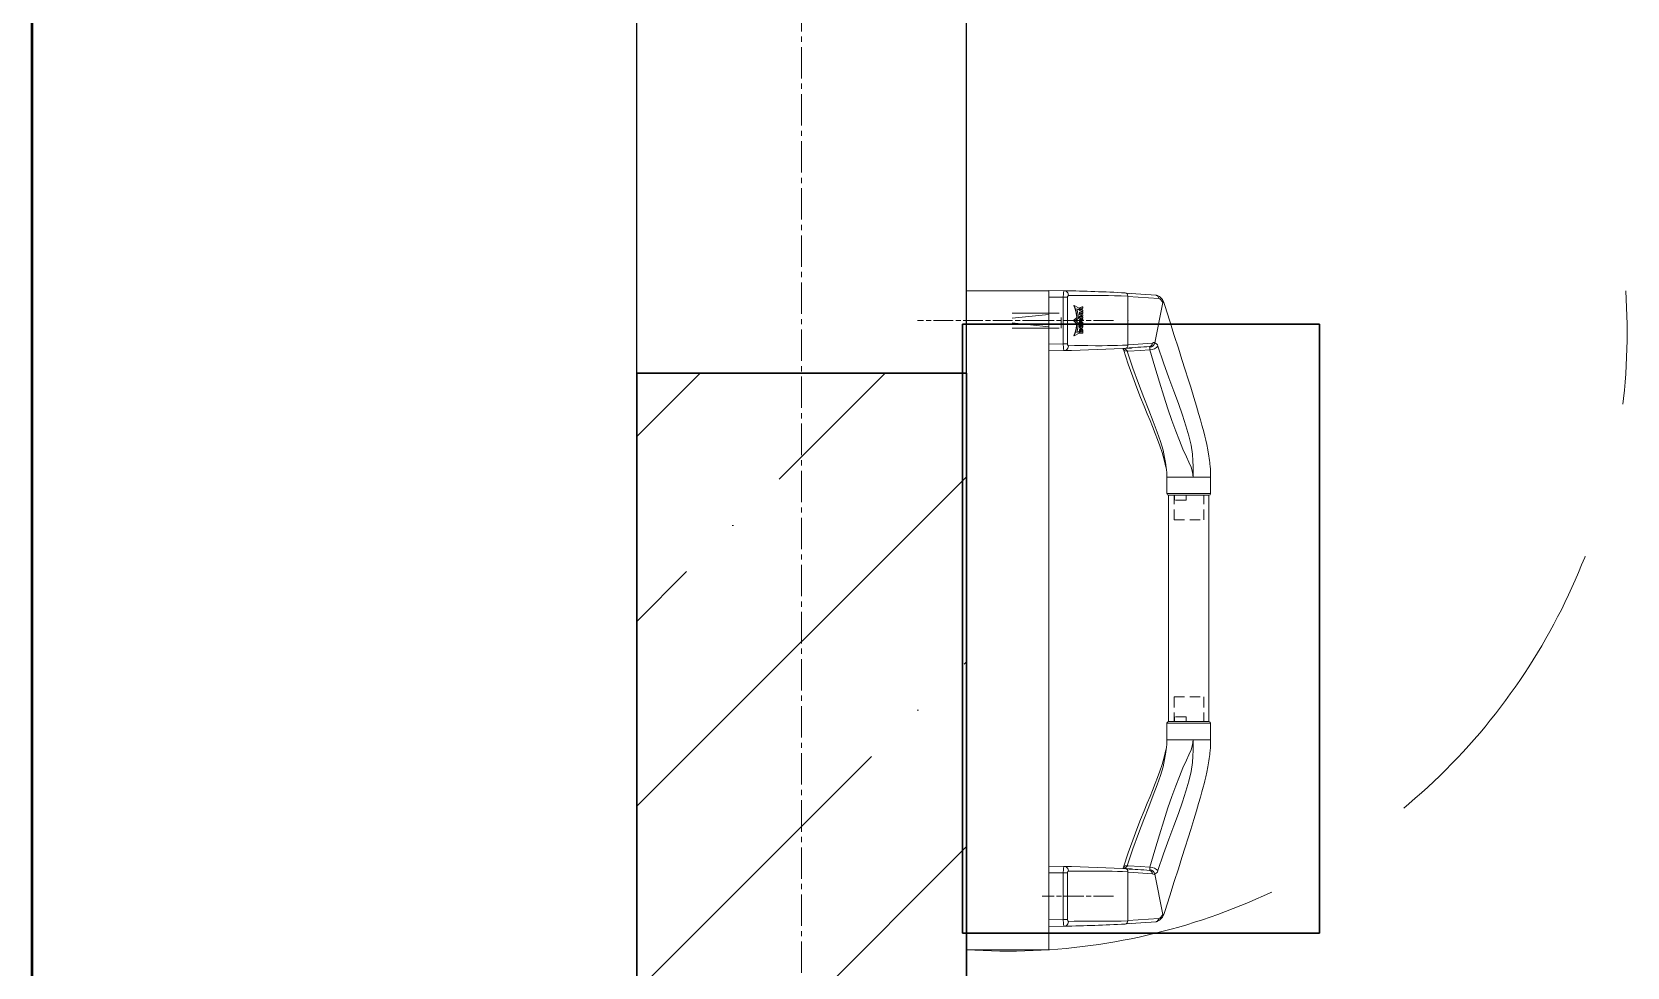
# Model space of a CAD drawing. Header units: millimetres. Extents: x -7155 to 483283, y -227682 to 148426.
# Drawn here: x 27133 to 28101, y 81059 to 81627 of the extents above; entities that cross this region are included whole.
import ezdxf

# ---------------------------------------------------------------- set-up
doc = ezdxf.new("R2010")
doc.units = ezdxf.units.MM
for name, pattern in [('CENTER2', [28.575, 19.05, -3.175, 3.175, -3.175]), ('CENTERLINE', [30, 12, -1.5, 3, -1.5, 12]), ('DASHED', [19.05, 12.7, -6.35]), ('HIDDEN', [9.525, 6.35, -3.175])]:
    doc.linetypes.add(name, pattern=pattern)
for name, color, linetype, lineweight in [('АР_Двери_внутренние_антипаника', 7, 'Continuous', 0), ('АР_Стены ЖБ', 7, 'Continuous', 30), ('АР_Штриховка', 8, 'Continuous', 0)]:
    doc.layers.add(name, color=color, linetype=linetype, lineweight=lineweight)
for name, color, linetype, lineweight, true_color in [('АР_Оси_РД_100', 7, 'Continuous', 0, 0x525252), ('МАГНИТЫ', 7, 'Continuous', 0, 0xd100d1), ('РД_Витраж_вн', 7, 'Continuous', 25, 0x148aff), ('РД_Оси_100', 7, 'Continuous', 0, 0x525252)]:
    doc.layers.add(name, color=color, linetype=linetype, lineweight=lineweight, true_color=true_color)

# ---------------------------------------------------------------- blocks, each defined once
blk = doc.blocks.new('СОШ_2200_АР_ОСИ_М100_28.05.24')
at = {"layer": 'АР_Оси_РД_100', "linetype": 'CENTER2'}
blk.add_line((27600, -6155), (27600, 139938.679), dxfattribs=at)

msp = doc.modelspace()

# ---------------------------------------------------------------- hatches: boundary and pattern name
at = {"layer": 'АР_Штриховка', "linetype": 'Continuous', "lineweight": 5, "true_color": 0x000000}
h = msp.add_hatch(dxfattribs=at)
h.set_pattern_fill('ANSI35', color=18, scale=25, angle=-360, style=0)
h.paths.add_polyline_path([(27700, 81420), (27500, 81420), (27500, 80630), (27700, 80630)], flags=0)

# ---------------------------------------------------------------- linework, layer by layer
at = {"color": 1, "lineweight": 50}
msp.add_lwpolyline([(27133, 85583), (27133, 78414)], dxfattribs=at)
at = {"layer": 'АР_Двери_внутренние_антипаника', "color": 18, "true_color": 0x000000}
for p, q in [((27750, 81470), (27700, 81470)), ((27700, 81470), (27700, 81070)), ((27750, 81070), (27750, 81470)), ((27700, 81070), (27750, 81070))]:
    msp.add_line(p, q, dxfattribs=at)
at = {"layer": 'АР_Двери_внутренние_антипаника', "color": 18, "linetype": 'Continuous', "true_color": 0x000000}
for p, q in [((27750, 81433.56), (27750, 81470.06)), ((27750, 81470.06), (27759.39, 81469.95)), ((27758.73, 81465.96), (27750, 81466.06)), ((27758.73, 81465.96), (27758.76, 81466.74)), ((27758.73, 81437.66), (27758.73, 81465.96)), ((27758.73, 81465.96), (27761.25, 81465.96)), ((27758.76, 81466.74), (27758.8, 81467.51)), ((27758.8, 81467.51), (27758.87, 81468.23)), ((27758.87, 81468.23), (27758.96, 81468.86)), ((27758.96, 81468.86), (27759.17, 81469.66)), ((27759.17, 81469.66), (27759.39, 81469.95)), ((27760.31, 81469.73), (27759.39, 81469.95)), ((27760.76, 81469.46), (27760.31, 81469.73)), ((27761.15, 81469.08), (27760.76, 81469.46)), ((27761.47, 81468.62), (27761.15, 81469.08)), ((27761.27, 81466.17), (27761.25, 81465.96)), ((27761.25, 81465.96), (27761.25, 81437.66)), ((27761.3, 81466.37), (27761.27, 81466.17)), ((27761.43, 81466.71), (27761.3, 81466.37)), ((27761.63, 81466.95), (27761.43, 81466.71)), ((27761.7, 81468.1), (27761.47, 81468.62)), ((27761.87, 81467.03), (27761.63, 81466.95)), ((27761.87, 81467.03), (27761.7, 81468.1)), ((27765.46, 81466.99), (27761.87, 81467.03)), ((27769.65, 81466.98), (27765.46, 81466.99)), ((27773.4, 81466.99), (27769.65, 81466.98)), ((27778.1, 81467.01), (27773.4, 81466.99)), ((27782.03, 81467.01), (27778.1, 81467.01)), ((27786.16, 81466.99), (27782.03, 81467.01)), ((27789.9, 81466.94), (27786.16, 81466.99)), ((27793.88, 81466.83), (27789.9, 81466.94)), ((27797.95, 81466.65), (27793.88, 81466.83)), ((27796.3, 81468.64), (27796.94, 81468.47)), ((27796.94, 81468.47), (27797.47, 81468.03)), ((27796.96, 81468.45), (27805.79, 81467.9)), ((27797.47, 81468.03), (27797.82, 81467.39)), ((27797.82, 81467.39), (27797.95, 81466.65)), ((27797.95, 81436.97), (27797.95, 81466.65)), ((27797.95, 81437.13), (27797.95, 81466.49)), ((27816.67, 81465.24), (27797.95, 81466.49)), ((27798.82, 81468.34), (27798.49, 81468.36)), ((27805.79, 81467.9), (27815.09, 81467.24)), ((27815.39, 81467.15), (27815.09, 81467.24)), ((27815.7, 81467.06), (27815.39, 81467.15)), ((27816.23, 81466.61), (27815.7, 81467.06)), ((27817.24, 81466.39), (27815.7, 81467.06)), ((27816.58, 81465.95), (27816.23, 81466.61)), ((27816.67, 81465.24), (27816.58, 81465.95)), ((27817.31, 81465.01), (27816.67, 81465.24)), ((27818.91, 81464.57), (27817.24, 81466.39)), ((27817.98, 81464.4), (27817.31, 81465.01)), ((27819.08, 81462.92), (27817.98, 81464.4)), ((27818.97, 81464.49), (27818.89, 81464.56)), ((27819.75, 81462.91), (27818.91, 81464.57)), ((27819.2, 81463.74), (27818.97, 81464.49)), ((27819.08, 81462.92), (27819.2, 81463.74)), ((27750, 81456.31), (27727.75, 81456.31)), ((27727.75, 81453.24), (27750, 81455.54)), ((27765.1, 81460.99), (27765.96, 81458.78)), ((27765.1, 81460.99), (27765.33, 81460.99)), ((27768.43, 81459.46), (27765.33, 81460.99)), ((27765.33, 81460.99), (27766.19, 81458.78)), ((27765.96, 81458.78), (27766.57, 81456.34)), ((27766.19, 81458.78), (27766.8, 81456.34)), ((27766.57, 81456.34), (27766.91, 81453.75)), ((27766.8, 81456.34), (27767.14, 81453.75)), ((27767.4, 81457.21), (27766.93, 81459.06)), ((27766.93, 81459.06), (27768.43, 81458.32)), ((27766.97, 81458.92), (27768.2, 81458.32)), ((27767.73, 81455.26), (27767.4, 81457.21)), ((27767.91, 81453.26), (27767.73, 81455.26)), ((27768.2, 81458.32), (27768.43, 81458.32)), ((27768.43, 81458.32), (27768.43, 81459.46)), ((27770.3, 81460.25), (27768.56, 81459.54)), ((27768.56, 81459.54), (27768.79, 81459.54)), ((27768.56, 81459.54), (27768.56, 81458.01)), ((27768.56, 81458.01), (27768.79, 81458.01)), ((27768.56, 81458.01), (27770.3, 81457.3)), ((27768.56, 81456.88), (27768.79, 81456.88)), ((27768.56, 81456.88), (27768.56, 81455.61)), ((27768.56, 81455.61), (27768.79, 81455.61)), ((27768.56, 81455.61), (27769.54, 81455.22)), ((27769.54, 81454.95), (27768.56, 81454.56)), ((27768.56, 81454.56), (27768.79, 81454.56)), ((27768.56, 81454.56), (27768.56, 81453.3)), ((27770.54, 81460.25), (27768.79, 81459.54)), ((27768.79, 81459.54), (27768.79, 81458.01)), ((27768.79, 81458.01), (27770.54, 81457.3)), ((27770.54, 81456.88), (27768.79, 81456.88)), ((27768.79, 81456.88), (27768.79, 81455.61)), ((27768.79, 81455.61), (27769.77, 81455.22)), ((27769.77, 81454.95), (27768.79, 81454.56)), ((27768.79, 81454.56), (27768.79, 81453.3)), ((27769.92, 81459.23), (27769.25, 81459.02)), ((27769.25, 81459.02), (27769.25, 81458.52)), ((27769.25, 81458.52), (27769.92, 81458.31)), ((27769.34, 81455.9), (27769.34, 81456.15)), ((27769.34, 81456.15), (27770.54, 81456.15)), ((27770.54, 81455.41), (27769.34, 81455.9)), ((27769.34, 81454.28), (27770.54, 81454.77)), ((27769.34, 81454.03), (27769.34, 81454.28)), ((27770.54, 81454.03), (27769.34, 81454.03)), ((27769.54, 81455.22), (27769.77, 81455.22)), ((27769.54, 81455.22), (27769.54, 81454.95)), ((27769.54, 81454.95), (27769.77, 81454.95)), ((27769.69, 81458.38), (27769.69, 81459.16)), ((27769.77, 81455.22), (27769.77, 81454.95)), ((27769.92, 81458.31), (27769.92, 81459.23)), ((27770.23, 81459.33), (27770.54, 81459.42)), ((27770.23, 81458.22), (27770.23, 81459.33)), ((27770.54, 81458.12), (27770.23, 81458.22)), ((27770.3, 81460.25), (27770.54, 81460.25)), ((27770.3, 81457.3), (27770.54, 81457.3)), ((27770.54, 81459.42), (27770.54, 81460.25)), ((27770.54, 81457.3), (27770.54, 81458.12)), ((27770.54, 81456.15), (27770.54, 81456.88)), ((27770.54, 81454.77), (27770.54, 81455.41)), ((27770.54, 81453.3), (27770.54, 81454.03)), ((27814.37, 81438.39), (27819.08, 81462.92)), ((27820.37, 81461), (27819.75, 81462.91)), ((27823.4, 81451.47), (27820.37, 81461)), ((27750, 81448.08), (27727.75, 81450.38)), ((27750, 81447.31), (27727.75, 81447.31)), ((27766.91, 81453.75), (27764.97, 81451.81)), ((27764.97, 81451.81), (27766.91, 81449.87)), ((27764.97, 81451.81), (27765.2, 81451.81)), ((27765.96, 81444.84), (27765.1, 81442.63)), ((27767.14, 81453.75), (27765.2, 81451.81)), ((27765.2, 81451.81), (27767.14, 81449.87)), ((27766.19, 81444.84), (27765.33, 81442.63)), ((27766.57, 81447.28), (27765.96, 81444.84)), ((27766.8, 81447.28), (27766.19, 81444.84)), ((27766.46, 81451.81), (27767.91, 81453.26)), ((27767.91, 81450.35), (27766.46, 81451.81)), ((27766.91, 81449.87), (27766.57, 81447.28)), ((27767.14, 81449.87), (27766.8, 81447.28)), ((27766.91, 81453.75), (27767.14, 81453.75)), ((27766.91, 81449.87), (27767.14, 81449.87)), ((27766.93, 81444.56), (27767.4, 81446.41)), ((27768.43, 81445.3), (27766.93, 81444.56)), ((27768.2, 81445.3), (27766.97, 81444.69)), ((27767.4, 81446.41), (27767.73, 81448.36)), ((27767.73, 81448.36), (27767.91, 81450.35)), ((27768.2, 81445.3), (27768.43, 81445.3)), ((27768.43, 81444.16), (27768.43, 81445.3)), ((27768.56, 81453.3), (27768.79, 81453.3)), ((27768.57, 81451.98), (27768.56, 81451.81)), ((27768.56, 81451.81), (27768.56, 81450.28)), ((27768.56, 81451.81), (27768.79, 81451.81)), ((27768.56, 81450.28), (27768.79, 81450.28)), ((27768.57, 81448.97), (27768.56, 81448.8)), ((27768.56, 81448.8), (27768.79, 81448.8)), ((27768.56, 81448.8), (27768.56, 81448.21)), ((27768.56, 81448.21), (27768.79, 81448.21)), ((27768.56, 81448.21), (27768.57, 81448.02)), ((27768.57, 81445.94), (27768.56, 81445.77)), ((27768.56, 81445.77), (27768.56, 81444.23)), ((27768.56, 81445.77), (27768.79, 81445.77)), ((27768.59, 81452.13), (27768.57, 81451.98)), ((27768.59, 81449.13), (27768.57, 81448.97)), ((27768.57, 81448.02), (27768.6, 81447.84)), ((27768.59, 81446.1), (27768.57, 81445.94)), ((27768.63, 81452.28), (27768.59, 81452.13)), ((27768.63, 81449.28), (27768.59, 81449.13)), ((27768.63, 81446.25), (27768.59, 81446.1)), ((27768.6, 81447.84), (27768.65, 81447.68)), ((27768.69, 81452.41), (27768.63, 81452.28)), ((27768.69, 81449.42), (27768.63, 81449.28)), ((27768.69, 81446.39), (27768.63, 81446.25)), ((27768.65, 81447.68), (27768.72, 81447.53)), ((27768.76, 81452.52), (27768.69, 81452.41)), ((27768.76, 81449.53), (27768.69, 81449.42)), ((27768.76, 81446.51), (27768.69, 81446.39)), ((27768.72, 81447.53), (27768.8, 81447.41)), ((27768.83, 81452.6), (27768.76, 81452.52)), ((27768.84, 81449.63), (27768.76, 81449.53)), ((27768.84, 81446.61), (27768.76, 81446.51)), ((27768.79, 81453.3), (27770.54, 81453.3)), ((27768.8, 81451.98), (27768.79, 81451.81)), ((27768.79, 81451.81), (27768.79, 81450.28)), ((27768.79, 81450.28), (27770.54, 81450.28)), ((27768.8, 81448.97), (27768.79, 81448.8)), ((27768.79, 81448.8), (27768.79, 81448.21)), ((27768.79, 81448.21), (27768.8, 81448.02)), ((27768.8, 81445.94), (27768.79, 81445.77)), ((27768.79, 81445.77), (27768.79, 81444.23)), ((27768.82, 81452.13), (27768.8, 81451.98)), ((27768.82, 81449.13), (27768.8, 81448.97)), ((27768.8, 81448.02), (27768.83, 81447.84)), ((27768.8, 81447.41), (27768.9, 81447.32)), ((27768.82, 81446.1), (27768.8, 81445.94)), ((27768.86, 81452.28), (27768.82, 81452.13)), ((27768.86, 81449.28), (27768.82, 81449.13)), ((27768.86, 81446.25), (27768.82, 81446.1)), ((27768.92, 81452.66), (27768.83, 81452.6)), ((27768.83, 81447.84), (27768.88, 81447.68)), ((27768.92, 81449.7), (27768.84, 81449.63)), ((27768.92, 81446.68), (27768.84, 81446.61)), ((27768.92, 81452.41), (27768.86, 81452.28)), ((27768.92, 81449.42), (27768.86, 81449.28)), ((27768.92, 81446.39), (27768.86, 81446.25)), ((27768.88, 81447.68), (27768.95, 81447.53)), ((27768.9, 81447.32), (27769, 81447.27)), ((27769.01, 81452.7), (27768.92, 81452.66)), ((27768.99, 81452.52), (27768.92, 81452.41)), ((27769.02, 81449.74), (27768.92, 81449.7)), ((27768.99, 81449.53), (27768.92, 81449.42)), ((27769.02, 81446.72), (27768.92, 81446.68)), ((27768.99, 81446.51), (27768.92, 81446.39)), ((27768.95, 81447.53), (27769.04, 81447.41)), ((27769.07, 81452.6), (27768.99, 81452.52)), ((27769.07, 81449.63), (27768.99, 81449.53)), ((27769.07, 81446.61), (27768.99, 81446.51)), ((27769, 81447.27), (27769.11, 81447.25)), ((27769.07, 81452.7), (27769.01, 81452.7)), ((27769.11, 81449.76), (27769.02, 81449.74)), ((27769.11, 81446.73), (27769.02, 81446.72)), ((27769.04, 81447.41), (27769.13, 81447.32)), ((27769.15, 81452.66), (27769.07, 81452.6)), ((27769.15, 81449.7), (27769.07, 81449.63)), ((27769.15, 81446.68), (27769.07, 81446.61)), ((27769.12, 81451.68), (27769.11, 81451.63)), ((27769.11, 81451.63), (27769.11, 81451.57)), ((27769.11, 81451.57), (27769.11, 81450.92)), ((27769.11, 81450.92), (27769.54, 81450.92)), ((27769.11, 81449.76), (27769.34, 81449.76)), ((27769.11, 81447.25), (27769.34, 81447.25)), ((27769.11, 81446.73), (27769.34, 81446.73)), ((27769.13, 81451.73), (27769.12, 81451.68)), ((27769.15, 81451.77), (27769.13, 81451.73)), ((27769.13, 81447.32), (27769.24, 81447.27)), ((27769.24, 81452.7), (27769.15, 81452.66)), ((27769.17, 81451.81), (27769.15, 81451.77)), ((27769.25, 81449.74), (27769.15, 81449.7)), ((27769.17, 81448.75), (27769.15, 81448.68)), ((27769.15, 81448.68), (27769.15, 81448.6)), ((27769.15, 81448.6), (27769.15, 81448.41)), ((27769.15, 81448.41), (27769.15, 81448.34)), ((27769.15, 81448.34), (27769.16, 81448.27)), ((27769.25, 81446.72), (27769.15, 81446.68)), ((27769.17, 81445.83), (27769.15, 81445.75)), ((27769.15, 81445.75), (27769.15, 81445.68)), ((27769.15, 81445.68), (27769.15, 81444.97)), ((27769.15, 81444.97), (27770.18, 81444.97)), ((27769.16, 81448.27), (27769.18, 81448.21)), ((27769.2, 81451.84), (27769.17, 81451.81)), ((27769.19, 81448.82), (27769.17, 81448.75)), ((27769.19, 81445.9), (27769.17, 81445.83)), ((27769.18, 81448.21), (27769.2, 81448.15)), ((27769.22, 81448.88), (27769.19, 81448.82)), ((27769.22, 81445.96), (27769.19, 81445.9)), ((27769.23, 81451.86), (27769.2, 81451.84)), ((27769.2, 81448.15), (27769.23, 81448.1)), ((27769.23, 81451.83), (27769.21, 81451.85)), ((27769.25, 81448.93), (27769.22, 81448.88)), ((27769.25, 81446.01), (27769.22, 81445.96)), ((27769.25, 81451.87), (27769.23, 81451.86)), ((27769.26, 81451.79), (27769.23, 81451.83)), ((27769.23, 81448.1), (27769.26, 81448.06)), ((27769.34, 81452.7), (27769.24, 81452.7)), ((27769.24, 81447.27), (27769.34, 81447.25)), ((27769.29, 81451.88), (27769.25, 81451.87)), ((27769.34, 81449.76), (27769.25, 81449.74)), ((27769.29, 81448.97), (27769.25, 81448.93)), ((27769.34, 81446.73), (27769.25, 81446.72)), ((27769.29, 81446.05), (27769.25, 81446.01)), ((27769.28, 81451.74), (27769.26, 81451.79)), ((27769.26, 81448.06), (27769.3, 81448.04)), ((27769.28, 81451.88), (27769.37, 81451.88)), ((27769.3, 81451.69), (27769.28, 81451.74)), ((27769.37, 81451.88), (27769.29, 81451.88)), ((27769.33, 81448.99), (27769.29, 81448.97)), ((27769.33, 81446.07), (27769.29, 81446.05)), ((27769.31, 81451.63), (27769.3, 81451.69)), ((27769.3, 81448.04), (27769.34, 81448.02)), ((27769.31, 81451.57), (27769.31, 81451.63)), ((27769.31, 81450.92), (27769.31, 81451.57)), ((27769.31, 81451.57), (27769.54, 81451.57)), ((27769.38, 81449), (27769.33, 81448.99)), ((27769.38, 81446.08), (27769.33, 81446.07)), ((27769.43, 81452.68), (27769.34, 81452.7)), ((27769.98, 81449.76), (27769.34, 81449.76)), ((27769.34, 81448.02), (27769.38, 81448.01)), ((27769.34, 81447.25), (27769.98, 81447.25)), ((27769.98, 81446.73), (27769.34, 81446.73)), ((27769.4, 81451.87), (27769.37, 81451.88)), ((27769.95, 81449), (27769.38, 81449)), ((27769.38, 81448.01), (27769.95, 81448.01)), ((27769.95, 81446.08), (27769.38, 81446.08)), ((27769.43, 81451.85), (27769.4, 81451.87)), ((27769.52, 81452.62), (27769.43, 81452.68)), ((27769.46, 81451.83), (27769.43, 81451.85)), ((27769.49, 81451.79), (27769.46, 81451.83)), ((27769.51, 81451.74), (27769.49, 81451.79)), ((27769.53, 81451.69), (27769.51, 81451.74)), ((27769.6, 81452.54), (27769.52, 81452.62)), ((27769.54, 81451.63), (27769.53, 81451.69)), ((27769.54, 81451.57), (27769.54, 81451.63)), ((27769.54, 81450.92), (27769.54, 81451.57)), ((27769.67, 81452.44), (27769.6, 81452.54)), ((27769.73, 81452.32), (27769.67, 81452.44)), ((27769.71, 81449), (27769.95, 81449)), ((27769.75, 81448.99), (27769.71, 81449)), ((27769.71, 81448.01), (27769.76, 81448.02)), ((27769.71, 81446.08), (27769.95, 81446.08)), ((27769.75, 81446.07), (27769.71, 81446.08)), ((27770.3, 81452.78), (27769.73, 81452.32)), ((27769.77, 81452.17), (27769.73, 81452.32)), ((27769.79, 81448.97), (27769.75, 81448.99)), ((27769.79, 81446.05), (27769.75, 81446.07)), ((27769.76, 81448.02), (27769.8, 81448.04)), ((27770.54, 81452.78), (27769.77, 81452.17)), ((27769.83, 81448.94), (27769.79, 81448.97)), ((27769.83, 81446.02), (27769.79, 81446.05)), ((27769.8, 81448.04), (27769.84, 81448.08)), ((27769.82, 81451.39), (27770.54, 81451.89)), ((27769.82, 81450.92), (27769.82, 81451.39)), ((27770.54, 81450.92), (27769.82, 81450.92)), ((27769.86, 81448.9), (27769.83, 81448.94)), ((27769.86, 81445.98), (27769.83, 81446.02)), ((27769.84, 81448.08), (27769.88, 81448.13)), ((27769.89, 81448.86), (27769.86, 81448.9)), ((27769.89, 81445.93), (27769.86, 81445.98)), ((27769.88, 81448.13), (27769.91, 81448.19)), ((27769.91, 81448.8), (27769.89, 81448.86)), ((27769.91, 81445.88), (27769.89, 81445.93)), ((27769.93, 81448.74), (27769.91, 81448.8)), ((27769.91, 81448.19), (27769.93, 81448.26)), ((27769.93, 81445.81), (27769.91, 81445.88)), ((27769.94, 81448.67), (27769.93, 81448.74)), ((27769.93, 81448.26), (27769.94, 81448.33)), ((27769.94, 81445.75), (27769.93, 81445.81)), ((27769.95, 81448.6), (27769.94, 81448.67)), ((27769.94, 81448.33), (27769.95, 81448.41)), ((27769.95, 81445.68), (27769.94, 81445.75)), ((27769.99, 81448.99), (27769.95, 81449)), ((27769.95, 81448.6), (27770.18, 81448.6)), ((27769.95, 81448.41), (27769.95, 81448.6)), ((27769.95, 81448.41), (27770.18, 81448.41)), ((27769.95, 81448.01), (27769.99, 81448.02)), ((27769.99, 81446.07), (27769.95, 81446.08)), ((27769.95, 81444.97), (27769.95, 81445.68)), ((27769.95, 81445.68), (27770.18, 81445.68)), ((27770.09, 81449.74), (27769.98, 81449.76)), ((27769.98, 81447.25), (27770.08, 81447.26)), ((27770.09, 81446.72), (27769.98, 81446.73)), ((27770.02, 81448.97), (27769.99, 81448.99)), ((27769.99, 81448.02), (27770.03, 81448.04)), ((27770.02, 81446.05), (27769.99, 81446.07)), ((27770.06, 81448.94), (27770.02, 81448.97)), ((27770.06, 81446.02), (27770.02, 81446.05)), ((27770.03, 81448.04), (27770.07, 81448.08)), ((27770.09, 81448.9), (27770.06, 81448.94)), ((27770.09, 81445.98), (27770.06, 81446.02)), ((27770.07, 81448.08), (27770.11, 81448.13)), ((27770.08, 81447.26), (27770.17, 81447.31)), ((27770.19, 81449.69), (27770.09, 81449.74)), ((27770.12, 81448.86), (27770.09, 81448.9)), ((27770.19, 81446.66), (27770.09, 81446.72)), ((27770.12, 81445.93), (27770.09, 81445.98)), ((27770.11, 81448.13), (27770.14, 81448.19)), ((27770.15, 81448.8), (27770.12, 81448.86)), ((27770.15, 81445.88), (27770.12, 81445.93)), ((27770.14, 81448.19), (27770.16, 81448.26)), ((27770.16, 81448.74), (27770.15, 81448.8)), ((27770.16, 81445.81), (27770.15, 81445.88)), ((27770.17, 81448.67), (27770.16, 81448.74)), ((27770.16, 81448.26), (27770.17, 81448.33)), ((27770.17, 81445.75), (27770.16, 81445.81)), ((27770.18, 81448.6), (27770.17, 81448.67)), ((27770.17, 81448.33), (27770.18, 81448.41)), ((27770.17, 81447.31), (27770.26, 81447.38)), ((27770.18, 81445.68), (27770.17, 81445.75)), ((27770.18, 81448.41), (27770.18, 81448.6)), ((27770.18, 81444.97), (27770.18, 81445.68)), ((27770.29, 81449.6), (27770.19, 81449.69)), ((27770.29, 81446.57), (27770.19, 81446.66)), ((27770.26, 81447.38), (27770.34, 81447.47)), ((27770.37, 81449.48), (27770.29, 81449.6)), ((27770.37, 81446.45), (27770.29, 81446.57)), ((27770.3, 81452.78), (27770.54, 81452.78)), ((27770.34, 81447.47), (27770.41, 81447.59)), ((27770.44, 81449.33), (27770.37, 81449.48)), ((27770.44, 81446.31), (27770.37, 81446.45)), ((27770.41, 81447.59), (27770.46, 81447.73)), ((27770.49, 81449.17), (27770.44, 81449.33)), ((27770.49, 81446.14), (27770.44, 81446.31)), ((27770.46, 81447.73), (27770.5, 81447.88)), ((27770.53, 81448.99), (27770.49, 81449.17)), ((27770.53, 81445.96), (27770.49, 81446.14)), ((27770.5, 81447.88), (27770.53, 81448.04)), ((27770.54, 81448.8), (27770.53, 81448.99)), ((27770.53, 81448.04), (27770.54, 81448.21)), ((27770.54, 81445.77), (27770.53, 81445.96)), ((27770.54, 81451.89), (27770.54, 81452.78)), ((27770.54, 81450.28), (27770.54, 81450.92)), ((27770.54, 81448.21), (27770.54, 81448.8)), ((27770.54, 81444.23), (27770.54, 81445.77)), ((27826.13, 81442.87), (27823.4, 81451.47)), ((27750, 81437.56), (27758.73, 81437.66)), ((27758.73, 81437.66), (27761.25, 81437.66)), ((27758.76, 81436.88), (27758.73, 81437.66)), ((27758.8, 81436.11), (27758.76, 81436.88)), ((27758.87, 81435.39), (27758.8, 81436.11)), ((27758.96, 81434.76), (27758.87, 81435.39)), ((27759.17, 81433.96), (27758.96, 81434.76)), ((27761.15, 81434.54), (27761.47, 81435)), ((27761.25, 81437.66), (27761.27, 81437.45)), ((27761.27, 81437.45), (27761.3, 81437.25)), ((27761.3, 81437.25), (27761.36, 81437.07)), ((27761.36, 81437.07), (27761.43, 81436.91)), ((27761.43, 81436.91), (27761.63, 81436.67)), ((27761.47, 81435), (27761.7, 81435.52)), ((27761.63, 81436.67), (27761.87, 81436.58)), ((27761.7, 81435.52), (27761.87, 81436.58)), ((27761.87, 81436.58), (27765.53, 81436.63)), ((27794.86, 81434.9), (27763.72, 81433.76)), ((27765.1, 81442.63), (27765.33, 81442.63)), ((27765.33, 81442.63), (27768.43, 81444.16)), ((27765.53, 81436.63), (27769.81, 81436.64)), ((27768.56, 81444.23), (27768.79, 81444.23)), ((27768.79, 81444.23), (27770.54, 81444.23)), ((27769.81, 81436.64), (27773.65, 81436.63)), ((27773.65, 81436.63), (27778.38, 81436.61)), ((27778.38, 81436.61), (27782.34, 81436.61)), ((27782.34, 81436.61), (27785.6, 81436.62)), ((27785.6, 81436.62), (27788.5, 81436.66)), ((27788.5, 81436.66), (27791.63, 81436.72)), ((27791.63, 81436.72), (27794.74, 81436.83)), ((27794.74, 81436.83), (27797.95, 81436.97)), ((27794.86, 81434.9), (27795.33, 81434.21)), ((27796.3, 81434.97), (27794.89, 81434.9)), ((27795.14, 81434.91), (27797.14, 81435.02)), ((27795.26, 81434.92), (27795.87, 81434.77)), ((27795.87, 81434.77), (27796.01, 81434.68)), ((27796.01, 81434.68), (27796.17, 81434.55)), ((27796.94, 81435.15), (27796.3, 81434.97)), ((27797.47, 81435.59), (27796.94, 81435.15)), ((27797.14, 81435.02), (27797.14, 81435.18)), ((27797.14, 81435.02), (27798.66, 81435.1)), ((27797.83, 81436.23), (27797.47, 81435.59)), ((27797.95, 81436.97), (27797.83, 81436.23)), ((27797.91, 81436.75), (27797.92, 81436.79)), ((27797.92, 81436.79), (27797.95, 81437.13)), ((27797.95, 81437.13), (27801.29, 81437.33)), ((27798.66, 81435.1), (27799.69, 81435.16)), ((27799.69, 81435.16), (27800.22, 81435.19)), ((27800.22, 81435.19), (27800.18, 81435.19)), ((27800.25, 81435.37), (27800.42, 81435.38)), ((27800.25, 81435.19), (27800.25, 81435.37)), ((27800.42, 81435.38), (27800.97, 81435.41)), ((27800.97, 81435.41), (27800.93, 81435.41)), ((27801.29, 81437.33), (27804.16, 81437.51)), ((27804.16, 81437.51), (27807.03, 81437.69)), ((27807.03, 81437.69), (27809.9, 81437.89)), ((27809.9, 81437.89), (27812.76, 81438.09)), ((27811.17, 81435.84), (27811.23, 81435.98)), ((27811.19, 81435.75), (27811.17, 81435.84)), ((27811.78, 81436.27), (27811.18, 81436.09)), ((27811.26, 81436.09), (27811.18, 81436.09)), ((27811.26, 81435.65), (27811.19, 81435.75)), ((27811.21, 81434.36), (27811.22, 81434.59)), ((27811.22, 81434.59), (27811.32, 81435.01)), ((27811.23, 81435.98), (27811.26, 81436.09)), ((27812.24, 81435.89), (27811.26, 81435.65)), ((27811.35, 81435.51), (27811.26, 81435.65)), ((27811.32, 81435.01), (27811.35, 81435.51)), ((27812.32, 81436.72), (27811.78, 81436.27)), ((27813.21, 81436.51), (27812.24, 81435.89)), ((27812.66, 81437.38), (27812.32, 81436.72)), ((27814.1, 81434.78), (27812.61, 81434.3)), ((27812.76, 81438.09), (27812.66, 81437.38)), ((27812.76, 81438.09), (27812.93, 81438.13)), ((27812.93, 81438.13), (27813.02, 81438.17)), ((27813.02, 81438.17), (27813.08, 81438.19)), ((27813.08, 81438.19), (27813.1, 81438.21)), ((27813.1, 81438.21), (27813.12, 81438.22)), ((27813.12, 81438.22), (27813.12, 81438.22)), ((27813.12, 81438.22), (27813.13, 81438.22)), ((27813.13, 81438.22), (27813.53, 81438.44)), ((27813.13, 81438.22), (27813.13, 81438.22)), ((27813.13, 81438.22), (27813.13, 81438.22)), ((27813.13, 81438.22), (27813.13, 81438.22)), ((27813.13, 81438.22), (27813.13, 81438.22)), ((27813.13, 81438.22), (27813.13, 81438.22)), ((27813.13, 81438.22), (27813.13, 81438.22)), ((27813.13, 81438.22), (27813.13, 81438.22)), ((27813.13, 81438.22), (27813.13, 81438.22)), ((27813.13, 81438.22), (27813.13, 81438.22)), ((27813.97, 81437.41), (27813.21, 81436.51)), ((27813.53, 81438.44), (27814, 81438.55)), ((27814.37, 81438.39), (27813.97, 81437.41)), ((27814, 81438.55), (27814.2, 81438.5)), ((27815.38, 81435.49), (27814.1, 81434.78)), ((27814.2, 81438.5), (27814.37, 81438.39)), ((27814.37, 81438.39), (27815.34, 81437.63)), ((27815.34, 81437.63), (27815.83, 81437.07)), ((27816.21, 81436.26), (27815.38, 81435.49)), ((27815.83, 81437.07), (27816.21, 81436.26)), ((27816.21, 81436.26), (27819.55, 81426.15)), ((27828.58, 81435.14), (27826.13, 81442.87)), ((27830.78, 81428.2), (27828.58, 81435.14)), ((27759.39, 81433.67), (27750, 81433.56)), ((27759.39, 81433.67), (27759.17, 81433.96)), ((27759.39, 81433.67), (27760.31, 81433.89)), ((27761.48, 81433.71), (27759.39, 81433.67)), ((27760.31, 81433.89), (27760.76, 81434.16)), ((27760.76, 81434.16), (27761.15, 81434.54)), ((27763.72, 81433.76), (27761.48, 81433.71)), ((27795.33, 81434.21), (27798.2, 81425.47)), ((27795.33, 81434.21), (27795.53, 81433.86)), ((27795.53, 81433.86), (27795.9, 81433.58)), ((27795.9, 81433.58), (27796.39, 81433.39)), ((27796.17, 81434.55), (27796.38, 81434.41)), ((27796.38, 81434.41), (27796.87, 81434.08)), ((27796.39, 81433.39), (27797.61, 81433.26)), ((27796.87, 81434.08), (27797.51, 81433.49)), ((27797.51, 81433.49), (27797.61, 81433.26)), ((27798.06, 81433.29), (27797.61, 81433.26)), ((27797.61, 81433.26), (27801, 81422.98)), ((27805.55, 81433.74), (27798.06, 81433.29)), ((27798.2, 81425.47), (27800.9, 81417.79)), ((27811.17, 81434.12), (27805.55, 81433.74)), ((27811.24, 81434.13), (27811.17, 81434.12)), ((27811.24, 81434.13), (27811.21, 81434.36)), ((27812.61, 81434.3), (27811.24, 81434.13)), ((27814.39, 81423.8), (27811.24, 81434.13)), ((27819.55, 81426.15), (27822.79, 81417.12)), ((27832.75, 81421.96), (27830.78, 81428.2)), ((27800.9, 81417.79), (27803.41, 81411.07)), ((27801, 81422.98), (27804.35, 81413.65)), ((27817.16, 81414.44), (27814.39, 81423.8)), ((27822.79, 81417.12), (27825.84, 81408.97)), ((27834.51, 81416.36), (27832.75, 81421.96)), ((27836.07, 81411.33), (27834.51, 81416.36)), ((27803.41, 81411.07), (27805.71, 81405.17)), ((27804.35, 81413.65), (27807.59, 81405.18)), ((27819.71, 81405.93), (27817.16, 81414.44)), ((27822.2, 81398.2), (27819.71, 81405.93)), ((27825.84, 81408.97), (27828.61, 81401.48)), ((27837.97, 81405.16), (27836.07, 81411.33)), ((27805.71, 81405.17), (27807.81, 81399.95)), ((27807.59, 81405.18), (27810.62, 81397.49)), ((27807.81, 81399.95), (27809.7, 81395.32)), ((27810.62, 81397.49), (27813.38, 81390.51)), ((27824.68, 81391.17), (27822.2, 81398.2)), ((27828.61, 81401.48), (27831.07, 81394.5)), ((27839.56, 81399.89), (27837.97, 81405.16)), ((27840.88, 81395.42), (27839.56, 81399.89)), ((27809.7, 81395.32), (27811.39, 81391.21)), ((27811.39, 81391.21), (27812.88, 81387.56)), ((27812.88, 81387.56), (27814.58, 81383.31)), ((27813.38, 81390.51), (27815.79, 81384.17)), ((27827.03, 81384.79), (27824.68, 81391.17)), ((27831.07, 81394.5), (27833.21, 81388.01)), ((27833.21, 81388.01), (27834.99, 81381.93)), ((27841.97, 81391.63), (27840.88, 81395.42)), ((27842.86, 81388.46), (27841.97, 81391.63)), ((27843.6, 81385.68), (27842.86, 81388.46)), ((27814.58, 81383.31), (27815.99, 81379.66)), ((27815.79, 81384.17), (27817.77, 81378.43)), ((27815.99, 81379.66), (27817.38, 81375.89)), ((27817.77, 81378.43), (27819.27, 81373.28)), ((27829.26, 81379.01), (27827.03, 81384.79)), ((27831.39, 81373.79), (27829.26, 81379.01)), ((27834.99, 81381.93), (27836.31, 81376.16)), ((27844.17, 81383.48), (27843.6, 81385.68)), ((27844.64, 81381.64), (27844.17, 81383.48)), ((27845.19, 81379.35), (27844.64, 81381.64)), ((27845.81, 81376.56), (27845.19, 81379.35)), ((27846.47, 81373.3), (27845.81, 81376.56)), ((27817.38, 81375.89), (27818.77, 81371.76)), ((27818.77, 81371.76), (27820.05, 81367.4)), ((27819.27, 81373.28), (27820.26, 81368.71)), ((27820.05, 81367.4), (27821.07, 81362.95)), ((27820.26, 81368.71), (27820.74, 81365.64)), ((27833.45, 81369.12), (27831.39, 81373.79)), ((27834.94, 81365.92), (27833.45, 81369.12)), ((27836.31, 81376.16), (27837.11, 81370.68)), ((27837.11, 81370.68), (27837.38, 81366.81)), ((27847.1, 81369.63), (27846.47, 81373.3)), ((27847.31, 81368.27), (27847.1, 81369.63)), ((27847.48, 81366.99), (27847.31, 81368.27)), ((27847.62, 81365.78), (27847.48, 81366.99)), ((27820.74, 81365.64), (27821.14, 81362.74)), ((27821.04, 81363.11), (27821.29, 81361.64)), ((27821.29, 81361.64), (27821.56, 81359.26)), ((27821.69, 81356.81), (27821.56, 81359.26)), ((27836.27, 81362.89), (27834.94, 81365.92)), ((27837.17, 81359.87), (27836.27, 81362.89)), ((27837.48, 81356.81), (27837.17, 81359.87)), ((27837.38, 81366.81), (27837.47, 81363.22)), ((27837.47, 81363.22), (27837.48, 81359.92)), ((27837.48, 81359.92), (27837.48, 81356.81)), ((27847.74, 81364.65), (27847.62, 81365.78)), ((27847.84, 81363.55), (27847.74, 81364.65)), ((27847.99, 81361.58), (27847.84, 81363.55)), ((27848.13, 81356.81), (27847.99, 81361.58)), ((27821.67, 81356.81), (27821.67, 81346.81)), ((27821.73, 81356.81), (27821.84, 81356.81)), ((27821.84, 81356.81), (27837.48, 81356.81)), ((27837.48, 81356.81), (27848.13, 81356.81)), ((27848.13, 81346.81), (27848.13, 81356.81)), ((27848.14, 81346.81), (27848.14, 81356.81)), ((27821.72, 81346.81), (27837.48, 81346.81)), ((27836.88, 81345.81), (27822.67, 81345.81)), ((27822.67, 81208.41), (27822.67, 81345.81)), ((27847.14, 81345.81), (27836.88, 81345.81)), ((27837.48, 81346.81), (27848.13, 81346.81)), ((27847.14, 81208.41), (27847.14, 81345.81)), ((27821.67, 81197.41), (27821.67, 81207.41)), ((27821.72, 81207.41), (27837.48, 81207.41)), ((27836.88, 81208.41), (27822.67, 81208.41)), ((27847.14, 81208.41), (27836.88, 81208.41)), ((27837.48, 81207.41), (27848.13, 81207.41)), ((27848.13, 81207.41), (27848.13, 81197.41)), ((27848.14, 81207.41), (27848.14, 81197.41)), ((27821.29, 81192.57), (27821.56, 81194.96)), ((27821.69, 81197.41), (27821.56, 81194.96)), ((27821.73, 81197.41), (27821.84, 81197.41)), ((27821.84, 81197.41), (27837.48, 81197.41)), ((27837.17, 81194.35), (27836.27, 81191.33)), ((27837.48, 81197.41), (27837.17, 81194.35)), ((27837.47, 81191), (27837.48, 81194.3)), ((27837.48, 81194.3), (27837.48, 81197.41)), ((27837.48, 81197.41), (27848.13, 81197.41)), ((27847.99, 81192.64), (27847.84, 81190.67)), ((27848.13, 81197.41), (27847.99, 81192.64)), ((27818.77, 81182.46), (27820.05, 81186.82)), ((27819.27, 81180.94), (27820.26, 81185.51)), ((27820.05, 81186.82), (27821.07, 81191.27)), ((27820.26, 81185.51), (27820.74, 81188.58)), ((27820.74, 81188.58), (27821.14, 81191.47)), ((27821.04, 81191.11), (27821.29, 81192.57)), ((27833.45, 81185.1), (27831.39, 81180.42)), ((27834.94, 81188.3), (27833.45, 81185.1)), ((27836.27, 81191.33), (27834.94, 81188.3)), ((27836.31, 81178.06), (27837.11, 81183.54)), ((27837.11, 81183.54), (27837.38, 81187.41)), ((27837.38, 81187.41), (27837.47, 81191)), ((27847.1, 81184.59), (27846.47, 81180.92)), ((27847.31, 81185.95), (27847.1, 81184.59)), ((27847.48, 81187.23), (27847.31, 81185.95)), ((27847.62, 81188.44), (27847.48, 81187.23)), ((27847.74, 81189.56), (27847.62, 81188.44)), ((27847.84, 81190.67), (27847.74, 81189.56)), ((27814.58, 81170.9), (27815.99, 81174.56)), ((27815.79, 81170.05), (27817.77, 81175.79)), ((27815.99, 81174.56), (27817.38, 81178.33)), ((27817.38, 81178.33), (27818.77, 81182.46)), ((27817.77, 81175.79), (27819.27, 81180.94)), ((27829.26, 81175.21), (27827.03, 81169.43)), ((27831.39, 81180.42), (27829.26, 81175.21)), ((27834.99, 81172.29), (27836.31, 81178.06)), ((27845.19, 81174.87), (27844.64, 81172.58)), ((27845.81, 81177.66), (27845.19, 81174.87)), ((27846.47, 81180.92), (27845.81, 81177.66)), ((27810.62, 81156.72), (27813.38, 81163.71)), ((27811.39, 81163.01), (27812.88, 81166.66)), ((27812.88, 81166.66), (27814.58, 81170.9)), ((27813.38, 81163.71), (27815.79, 81170.05)), ((27827.03, 81169.43), (27824.68, 81163.05)), ((27831.07, 81159.72), (27833.21, 81166.21)), ((27833.21, 81166.21), (27834.99, 81172.29)), ((27842.86, 81165.76), (27841.97, 81162.58)), ((27843.6, 81168.54), (27842.86, 81165.76)), ((27844.17, 81170.73), (27843.6, 81168.54)), ((27844.64, 81172.58), (27844.17, 81170.73)), ((27805.71, 81149.05), (27807.81, 81154.27)), ((27807.59, 81149.03), (27810.62, 81156.72)), ((27807.81, 81154.27), (27809.7, 81158.9)), ((27809.7, 81158.9), (27811.39, 81163.01)), ((27822.2, 81156.02), (27819.71, 81148.29)), ((27824.68, 81163.05), (27822.2, 81156.02)), ((27828.61, 81152.74), (27831.07, 81159.72)), ((27839.56, 81154.32), (27837.97, 81149.06)), ((27840.88, 81158.8), (27839.56, 81154.32)), ((27841.97, 81162.58), (27840.88, 81158.8)), ((27803.41, 81143.15), (27805.71, 81149.05)), ((27804.35, 81140.57), (27807.59, 81149.03)), ((27819.71, 81148.29), (27817.16, 81139.78)), ((27822.79, 81137.1), (27825.84, 81145.24)), ((27825.84, 81145.24), (27828.61, 81152.74)), ((27837.97, 81149.06), (27836.07, 81142.89)), ((27798.2, 81128.75), (27800.9, 81136.43)), ((27800.9, 81136.43), (27803.41, 81143.15)), ((27801, 81131.24), (27804.35, 81140.57)), ((27817.16, 81139.78), (27814.39, 81130.41)), ((27819.55, 81128.07), (27822.79, 81137.1)), ((27834.51, 81137.86), (27832.75, 81132.26)), ((27836.07, 81142.89), (27834.51, 81137.86)), ((27795.33, 81120.01), (27798.2, 81128.75)), ((27797.61, 81120.96), (27801, 81131.24)), ((27814.39, 81130.41), (27811.24, 81120.09)), ((27816.21, 81117.96), (27819.55, 81128.07)), ((27830.78, 81126.02), (27828.58, 81119.07)), ((27832.75, 81132.26), (27830.78, 81126.02)), ((27750, 81120.66), (27750, 81084.16)), ((27759.39, 81120.54), (27750, 81120.66)), ((27750, 81116.66), (27758.73, 81116.56)), ((27758.76, 81117.34), (27758.73, 81116.56)), ((27758.73, 81116.56), (27758.73, 81088.26)), ((27758.73, 81116.56), (27761.25, 81116.56)), ((27758.8, 81118.11), (27758.76, 81117.34)), ((27758.87, 81118.82), (27758.8, 81118.11)), ((27758.96, 81119.46), (27758.87, 81118.82)), ((27759.17, 81120.26), (27758.96, 81119.46)), ((27759.39, 81120.54), (27759.17, 81120.26)), ((27761.48, 81120.51), (27759.39, 81120.54)), ((27759.39, 81120.54), (27760.31, 81120.33)), ((27760.31, 81120.33), (27760.76, 81120.06)), ((27760.76, 81120.06), (27761.15, 81119.68)), ((27761.15, 81119.68), (27761.47, 81119.21)), ((27761.25, 81116.56), (27761.27, 81116.77)), ((27761.25, 81088.26), (27761.25, 81116.56)), ((27761.27, 81116.77), (27761.3, 81116.97)), ((27761.3, 81116.97), (27761.36, 81117.15)), ((27761.36, 81117.15), (27761.43, 81117.31)), ((27761.43, 81117.31), (27761.63, 81117.55)), ((27761.47, 81119.21), (27761.7, 81118.7)), ((27763.72, 81120.46), (27761.48, 81120.51)), ((27761.63, 81117.55), (27761.87, 81117.63)), ((27761.7, 81118.7), (27761.87, 81117.63)), ((27761.87, 81117.63), (27765.53, 81117.59)), ((27794.86, 81119.32), (27763.72, 81120.46)), ((27765.53, 81117.59), (27769.81, 81117.58)), ((27769.81, 81117.58), (27773.65, 81117.59)), ((27773.65, 81117.59), (27778.38, 81117.61)), ((27778.38, 81117.61), (27782.34, 81117.61)), ((27782.34, 81117.61), (27785.6, 81117.59)), ((27785.6, 81117.59), (27788.5, 81117.56)), ((27788.5, 81117.56), (27791.63, 81117.49)), ((27791.63, 81117.49), (27794.74, 81117.39)), ((27794.74, 81117.39), (27797.95, 81117.24)), ((27794.86, 81119.32), (27795.33, 81120.01)), ((27796.3, 81119.24), (27794.89, 81119.32)), ((27795.14, 81119.3), (27797.14, 81119.2)), ((27795.26, 81119.3), (27795.87, 81119.45)), ((27795.33, 81120.01), (27795.53, 81120.36)), ((27795.53, 81120.36), (27795.9, 81120.64)), ((27795.87, 81119.45), (27796.01, 81119.54)), ((27795.9, 81120.64), (27796.39, 81120.83)), ((27796.01, 81119.54), (27796.17, 81119.67)), ((27796.17, 81119.67), (27796.38, 81119.81)), ((27796.94, 81119.06), (27796.3, 81119.24)), ((27796.38, 81119.81), (27796.87, 81120.14)), ((27796.39, 81120.83), (27797.61, 81120.96)), ((27796.87, 81120.14), (27797.51, 81120.73)), ((27797.47, 81118.63), (27796.94, 81119.06)), ((27797.14, 81119.2), (27798.66, 81119.11)), ((27797.14, 81119.2), (27797.14, 81119.04)), ((27797.83, 81117.99), (27797.47, 81118.63)), ((27797.51, 81120.73), (27797.61, 81120.96)), ((27798.06, 81120.93), (27797.61, 81120.96)), ((27797.95, 81117.24), (27797.83, 81117.99)), ((27797.91, 81117.47), (27797.92, 81117.43)), ((27797.92, 81117.43), (27797.95, 81117.09)), ((27797.95, 81117.24), (27797.95, 81087.57)), ((27797.95, 81117.09), (27797.95, 81087.73)), ((27797.95, 81117.09), (27801.29, 81116.89)), ((27805.55, 81120.48), (27798.06, 81120.93)), ((27798.66, 81119.11), (27799.69, 81119.05)), ((27799.69, 81119.05), (27800.22, 81119.02)), ((27800.22, 81119.02), (27800.18, 81119.03)), ((27800.25, 81119.03), (27800.25, 81118.85)), ((27800.25, 81118.85), (27800.42, 81118.84)), ((27800.42, 81118.84), (27800.97, 81118.81)), ((27800.97, 81118.81), (27800.93, 81118.81)), ((27801.29, 81116.89), (27804.16, 81116.71)), ((27804.16, 81116.71), (27807.03, 81116.53)), ((27811.17, 81120.1), (27805.55, 81120.48)), ((27807.03, 81116.53), (27809.9, 81116.33)), ((27809.9, 81116.33), (27812.76, 81116.13)), ((27811.24, 81120.09), (27811.17, 81120.1)), ((27811.19, 81118.47), (27811.17, 81118.38)), ((27811.17, 81118.38), (27811.23, 81118.23)), ((27811.26, 81118.13), (27811.18, 81118.12)), ((27811.78, 81117.95), (27811.18, 81118.12)), ((27811.26, 81118.57), (27811.19, 81118.47)), ((27811.24, 81120.09), (27811.21, 81119.86)), ((27811.21, 81119.86), (27811.22, 81119.63)), ((27811.22, 81119.63), (27811.32, 81119.21)), ((27811.23, 81118.23), (27811.26, 81118.13)), ((27812.61, 81119.92), (27811.24, 81120.09)), ((27811.35, 81118.7), (27811.26, 81118.57)), ((27812.24, 81118.33), (27811.26, 81118.57)), ((27811.32, 81119.21), (27811.35, 81118.7)), ((27812.32, 81117.5), (27811.78, 81117.95)), ((27813.21, 81117.71), (27812.24, 81118.33)), ((27812.66, 81116.84), (27812.32, 81117.5)), ((27814.1, 81119.44), (27812.61, 81119.92)), ((27812.76, 81116.13), (27812.66, 81116.84)), ((27812.76, 81116.13), (27812.93, 81116.09)), ((27812.93, 81116.09), (27813.02, 81116.05)), ((27813.02, 81116.05), (27813.08, 81116.02)), ((27813.08, 81116.02), (27813.1, 81116.01)), ((27813.1, 81116.01), (27813.12, 81116)), ((27813.12, 81116), (27813.12, 81116)), ((27813.12, 81116), (27813.13, 81116)), ((27813.13, 81116), (27813.13, 81116)), ((27813.13, 81116), (27813.13, 81116)), ((27813.13, 81116), (27813.13, 81115.99)), ((27813.13, 81115.99), (27813.13, 81115.99)), ((27813.13, 81115.99), (27813.13, 81115.99)), ((27813.13, 81115.99), (27813.13, 81115.99)), ((27813.13, 81115.99), (27813.13, 81115.99)), ((27813.13, 81115.99), (27813.13, 81115.99)), ((27813.13, 81115.99), (27813.13, 81115.99)), ((27813.13, 81115.99), (27813.53, 81115.77)), ((27813.97, 81116.8), (27813.21, 81117.71)), ((27813.53, 81115.77), (27814, 81115.66)), ((27814.37, 81115.83), (27813.97, 81116.8)), ((27814, 81115.66), (27814.2, 81115.71)), ((27815.38, 81118.73), (27814.1, 81119.44)), ((27814.2, 81115.71), (27814.37, 81115.83)), ((27814.37, 81115.83), (27815.34, 81116.59)), ((27814.37, 81115.83), (27819.08, 81091.3)), ((27815.34, 81116.59), (27815.83, 81117.14)), ((27816.21, 81117.96), (27815.38, 81118.73)), ((27815.83, 81117.14), (27816.21, 81117.96)), ((27828.58, 81119.07), (27826.13, 81111.35)), ((27826.13, 81111.35), (27823.4, 81102.75)), ((27823.4, 81102.75), (27820.37, 81093.22)), ((27758.73, 81088.26), (27750, 81088.16)), ((27758.73, 81088.26), (27761.25, 81088.26)), ((27758.73, 81088.26), (27758.76, 81087.48)), ((27758.76, 81087.48), (27758.8, 81086.71)), ((27758.8, 81086.71), (27758.87, 81085.99)), ((27761.27, 81088.05), (27761.25, 81088.26)), ((27761.3, 81087.85), (27761.27, 81088.05)), ((27761.43, 81087.51), (27761.3, 81087.85)), ((27761.63, 81087.27), (27761.43, 81087.51)), ((27761.87, 81087.18), (27761.63, 81087.27)), ((27761.87, 81087.18), (27761.7, 81086.12)), ((27765.46, 81087.22), (27761.87, 81087.18)), ((27769.65, 81087.24), (27765.46, 81087.22)), ((27773.4, 81087.23), (27769.65, 81087.24)), ((27778.1, 81087.21), (27773.4, 81087.23)), ((27782.03, 81087.21), (27778.1, 81087.21)), ((27786.16, 81087.23), (27782.03, 81087.21)), ((27789.9, 81087.28), (27786.16, 81087.23)), ((27793.88, 81087.39), (27789.9, 81087.28)), ((27797.95, 81087.57), (27793.88, 81087.39)), ((27796.94, 81085.75), (27797.47, 81086.19)), ((27796.96, 81085.77), (27805.79, 81086.32)), ((27797.47, 81086.19), (27797.82, 81086.83)), ((27797.82, 81086.83), (27797.95, 81087.57)), ((27816.67, 81088.98), (27797.95, 81087.73)), ((27805.79, 81086.32), (27815.09, 81086.98)), ((27815.39, 81087.07), (27815.09, 81086.98)), ((27815.7, 81087.16), (27815.39, 81087.07)), ((27817.24, 81087.82), (27815.7, 81087.16)), ((27816.23, 81087.61), (27815.7, 81087.16)), ((27816.58, 81088.27), (27816.23, 81087.61)), ((27816.67, 81088.98), (27816.58, 81088.27)), ((27817.31, 81089.21), (27816.67, 81088.98)), ((27818.91, 81089.64), (27817.24, 81087.82)), ((27817.98, 81089.82), (27817.31, 81089.21)), ((27819.08, 81091.3), (27817.98, 81089.82)), ((27818.97, 81089.72), (27818.89, 81089.66)), ((27819.75, 81091.31), (27818.91, 81089.64)), ((27819.2, 81090.48), (27818.97, 81089.72)), ((27819.08, 81091.3), (27819.2, 81090.48)), ((27820.37, 81093.22), (27819.75, 81091.31)), ((27750, 81084.16), (27759.39, 81084.27)), ((27758.87, 81085.99), (27758.96, 81085.36)), ((27758.96, 81085.36), (27759.17, 81084.56)), ((27759.17, 81084.56), (27759.39, 81084.27)), ((27760.31, 81084.49), (27759.39, 81084.27)), ((27760.76, 81084.76), (27760.31, 81084.49)), ((27761.15, 81085.14), (27760.76, 81084.76)), ((27761.47, 81085.6), (27761.15, 81085.14)), ((27761.7, 81086.12), (27761.47, 81085.6)), ((27796.3, 81085.57), (27796.94, 81085.75)), ((27798.82, 81085.88), (27798.49, 81085.86))]:
    msp.add_line(p, q, dxfattribs=at)
at = {"layer": 'АР_Двери_внутренние_антипаника', "color": 18, "linetype": 'HIDDEN', "true_color": 0x000000}
for p, q in [((27750, 81456.31), (27757.5, 81456.31)), ((27757.5, 81447.31), (27757.5, 81456.31)), ((27750, 81447.31), (27757.5, 81447.31)), ((27825.97, 81330.81), (27825.97, 81345.81)), ((27826.22, 81342.81), (27826.22, 81345.81)), ((27833.23, 81342.81), (27826.22, 81342.81)), ((27833.23, 81342.81), (27833.23, 81345.81)), ((27844, 81330.81), (27844, 81345.81)), ((27825.97, 81330.81), (27844, 81330.81)), ((27825.97, 81223.41), (27825.97, 81208.41)), ((27825.97, 81223.41), (27844, 81223.41)), ((27844, 81223.41), (27844, 81208.41)), ((27833.23, 81211.41), (27826.22, 81211.41)), ((27826.22, 81211.41), (27826.22, 81208.41)), ((27833.23, 81211.41), (27833.23, 81208.41))]:
    msp.add_line(p, q, dxfattribs=at)
at = {"layer": 'АР_Двери_внутренние_антипаника', "color": 18, "linetype": 'CENTERLINE', "true_color": 0x000000}
for p, q in [((27746.04, 81451.81), (27670.35, 81451.81)), ((27789.19, 81451.81), (27746.04, 81451.81)), ((27789.19, 81102.41), (27746.04, 81102.41))]:
    msp.add_line(p, q, dxfattribs=at)
at = {"layer": 'АР_Двери_внутренние_антипаника', "color": 18, "linetype": 'DASHED', "lineweight": 0, "ltscale": 15, "true_color": 0x000000}
msp.add_arc((27725.2, 81444.8), 375.65, 266.15343, 3.84657, dxfattribs=at)
at = {"layer": 'АР_Двери_внутренние_антипаника', "color": 18, "linetype": 'Continuous', "true_color": 0x000000}
for centre, radius, start, end in [((27742.6, 80470.09), 1000, 86.92187, 89.03769), ((27739.3, 82433.51), 1000, 273.30824, 274.12158), ((27822.67, 81346.81), 1, 180, 270), ((27847.14, 81346.81), 1, 270, 0), ((27822.67, 81207.41), 1, 90, 180), ((27847.14, 81207.41), 1, 0, 90), ((27739.3, 80120.71), 1000, 85.87842, 86.69176), ((27742.6, 82084.13), 1000, 270.96231, 273.07813)]:
    msp.add_arc(centre, radius, start, end, dxfattribs=at)
for p in [(27797.95, 81451.81), (27750, 81102.41)]:
    msp.add_point(p, dxfattribs=at)
at = {"layer": 'АР_Стены ЖБ', "color": 18, "linetype": 'Continuous', "lineweight": 30, "true_color": 0x000000}
for p, q in [((27700, 81420), (27500, 81420)), ((27500, 81420), (27500, 80630)), ((27700, 80630), (27700, 81420))]:
    msp.add_line(p, q, dxfattribs=at)
at = {"layer": 'МАГНИТЫ', "color": 18, "lineweight": 30, "true_color": 0x000000}
for p, q in [((27914.23, 81449.67), (27697.56, 81449.67)), ((27697.56, 81449.67), (27697.56, 81080)), ((27914.23, 81080), (27914.23, 81449.67)), ((27697.56, 81080), (27914.23, 81080))]:
    msp.add_line(p, q, dxfattribs=at)
at = {"layer": 'РД_Витраж_вн', "color": 18, "linetype": 'Continuous', "lineweight": 25, "true_color": 0x000000}
for p, q in [((27500, 81420), (27500, 82950)), ((27700, 81420), (27700, 82950))]:
    msp.add_line(p, q, dxfattribs=at)

# ---------------------------------------------------------------- block references
at = {"layer": 'РД_Оси_100'}
msp.add_blockref('СОШ_2200_АР_ОСИ_М100_28.05.24', (0, 0), dxfattribs=at)

doc.saveas('drawing.dxf')
